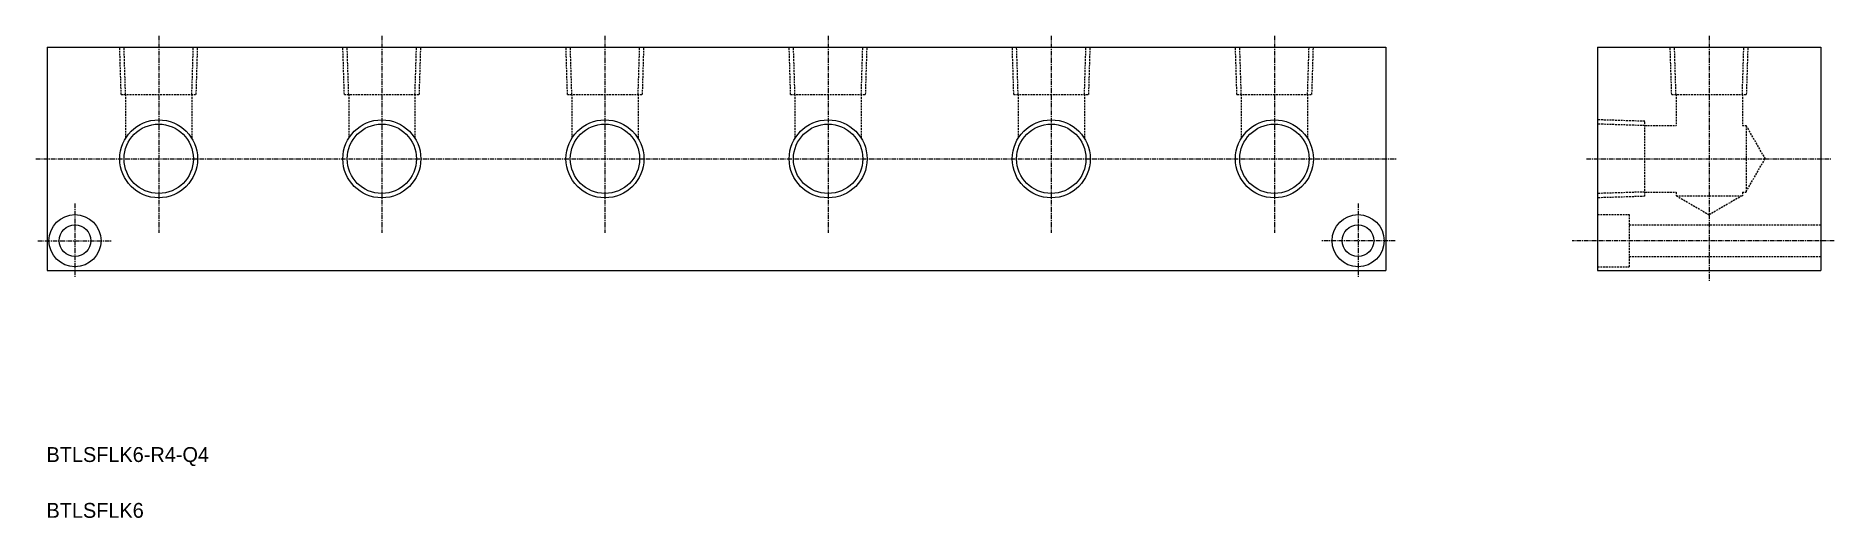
# Model space of a CAD drawing. Extents: x 102 to 586, y 94 to 223.
import ezdxf

# ---------------------------------------------------------------- set-up
doc = ezdxf.new("R2010")
doc.units = 0
doc.linetypes.add('CENTER', pattern=[2, 1.25, -0.25, 0.25, -0.25])
doc.linetypes.add('DASHED', pattern=[0.75, 0.5, -0.25])
doc.layers.get('0').update_dxf_attribs({"linetype": 'CONTINUOUS'})
doc.layers.add('CENTER', color=1, linetype='CENTER')

msp = doc.modelspace()

# ---------------------------------------------------------------- linework, layer by layer
at = {"color": 7, "linetype": 'CONTINUOUS'}
for p, q in [((105.36, 220.12), (465.36, 220.12)), ((105.36, 220.12), (105.36, 160.12)), ((465.36, 220.12), (465.36, 160.12)), ((522.26, 220.12), (582.26, 220.12)), ((522.26, 220.12), (522.26, 160.12)), ((582.26, 220.12), (582.26, 160.12)), ((105.36, 160.12), (465.36, 160.12)), ((522.26, 160.12), (582.26, 160.12))]:
    msp.add_line(p, q, dxfattribs=at)
at = {"color": 3, "linetype": 'DASHED'}
for p, q in [((125.28, 207.42), (124.89, 220.12)), ((126.45, 207.42), (126.05, 220.12)), ((144.28, 207.42), (144.68, 220.12)), ((145.45, 207.42), (145.84, 220.12)), ((185.28, 207.42), (184.89, 220.12)), ((186.45, 207.42), (186.05, 220.12)), ((204.28, 207.42), (204.68, 220.12)), ((205.45, 207.42), (205.84, 220.12)), ((245.28, 207.42), (244.89, 220.12)), ((246.45, 207.42), (246.05, 220.12)), ((264.28, 207.42), (264.68, 220.12)), ((265.45, 207.42), (265.84, 220.12)), ((305.28, 207.42), (304.89, 220.12)), ((306.45, 207.42), (306.05, 220.12)), ((324.28, 207.42), (324.68, 220.12)), ((325.45, 207.42), (325.84, 220.12)), ((365.28, 207.42), (364.89, 220.12)), ((366.45, 207.42), (366.05, 220.12)), ((384.28, 207.42), (384.68, 220.12)), ((385.45, 207.42), (385.84, 220.12)), ((425.28, 207.42), (424.89, 220.12)), ((426.45, 207.42), (426.05, 220.12)), ((444.28, 207.42), (444.68, 220.12)), ((445.45, 207.42), (445.84, 220.12)), ((542.18, 207.42), (541.78, 220.12)), ((543.34, 207.42), (542.94, 220.12)), ((561.18, 207.42), (561.57, 220.12)), ((562.34, 207.42), (562.74, 220.12)), ((125.28, 207.42), (145.45, 207.42)), ((126.45, 207.42), (126.45, 195.62)), ((144.28, 207.42), (144.28, 195.62)), ((185.28, 207.42), (205.45, 207.42)), ((186.45, 207.42), (186.45, 195.62)), ((204.28, 207.42), (204.28, 195.62)), ((245.28, 207.42), (265.45, 207.42)), ((246.45, 207.42), (246.45, 195.62)), ((264.28, 207.42), (264.28, 195.62)), ((305.28, 207.42), (325.45, 207.42)), ((306.45, 207.42), (306.45, 195.62)), ((324.28, 207.42), (324.28, 195.62)), ((365.28, 207.42), (385.45, 207.42)), ((366.45, 207.42), (366.45, 195.62)), ((384.28, 207.42), (384.28, 195.62)), ((425.28, 207.42), (445.45, 207.42)), ((426.45, 207.42), (426.45, 195.62)), ((444.28, 207.42), (444.28, 195.62)), ((542.18, 207.42), (562.34, 207.42)), ((543.34, 207.42), (543.34, 199.04)), ((561.18, 207.42), (561.18, 199.04)), ((534.96, 200.2), (522.26, 200.6)), ((534.96, 199.04), (522.26, 199.44)), ((534.96, 180.04), (534.96, 200.2)), ((534.96, 199.04), (543.34, 199.04)), ((561.18, 199.04), (562.18, 199.04)), ((562.18, 199.04), (562.18, 181.2)), ((562.18, 198.97), (567.28, 190.12)), ((562.18, 181.27), (567.28, 190.12)), ((534.96, 181.2), (522.26, 180.81)), ((534.96, 180.04), (522.26, 179.64)), ((534.96, 181.2), (543.34, 181.2)), ((543.34, 181.2), (543.34, 180.2)), ((543.34, 180.2), (561.18, 180.2)), ((543.41, 180.2), (552.26, 175.09)), ((561.11, 180.2), (552.26, 175.09)), ((561.18, 181.2), (561.18, 180.2)), ((561.18, 181.2), (562.18, 181.2)), ((522.26, 175.12), (530.76, 175.12)), ((530.76, 175.12), (530.76, 161.12)), ((530.76, 172.37), (582.26, 172.37)), ((522.26, 161.12), (530.76, 161.12)), ((530.76, 163.87), (582.26, 163.87))]:
    msp.add_line(p, q, dxfattribs=at)
at = {"color": 3}
for centre in [(135.36, 190.12), (195.36, 190.12), (255.36, 190.12), (315.36, 190.12), (375.36, 190.12), (435.36, 190.12)]:
    msp.add_circle(centre, 10.48, dxfattribs=at)
at = {"color": 7, "linetype": 'CONTINUOUS'}
for centre, radius in [((135.36, 190.12), 9.32), ((195.36, 190.12), 9.32), ((255.36, 190.12), 9.32), ((315.36, 190.12), 9.32), ((375.36, 190.12), 9.32), ((435.36, 190.12), 9.32), ((112.86, 168.12), 7), ((457.86, 168.12), 7), ((112.86, 168.12), 4.25), ((457.86, 168.12), 4.25)]:
    msp.add_circle(centre, radius, dxfattribs=at)
at = {"layer": 'CENTER', "color": 1, "linetype": 'CENTER'}
for p, q in [((135.36, 223.12), (135.36, 170.21)), ((195.36, 223.12), (195.36, 170.21)), ((255.36, 223.12), (255.36, 170.21)), ((315.36, 223.12), (315.36, 170.21)), ((375.36, 223.12), (375.36, 170.21)), ((435.36, 223.12), (435.36, 170.21)), ((552.26, 223.12), (552.26, 157.12)), ((102.36, 190.12), (468.36, 190.12)), ((519.26, 190.12), (585.26, 190.12)), ((112.86, 178.12), (112.86, 158.12)), ((457.86, 178.12), (457.86, 158.12)), ((102.86, 168.12), (122.86, 168.12)), ((467.86, 168.12), (447.86, 168.12)), ((585.83, 168.12), (515.4, 168.12))]:
    msp.add_line(p, q, dxfattribs=at)

# ---------------------------------------------------------------- texts
at = {"color": 7, "linetype": 'CONTINUOUS'}
for s, p in [('BTLSFLK6-R4-Q4', (105.19, 108.66)), ('BTLSFLK6', (105.19, 93.66))]:
    msp.add_text(s, height=4, dxfattribs=at).set_placement(p)

doc.saveas('drawing.dxf')
